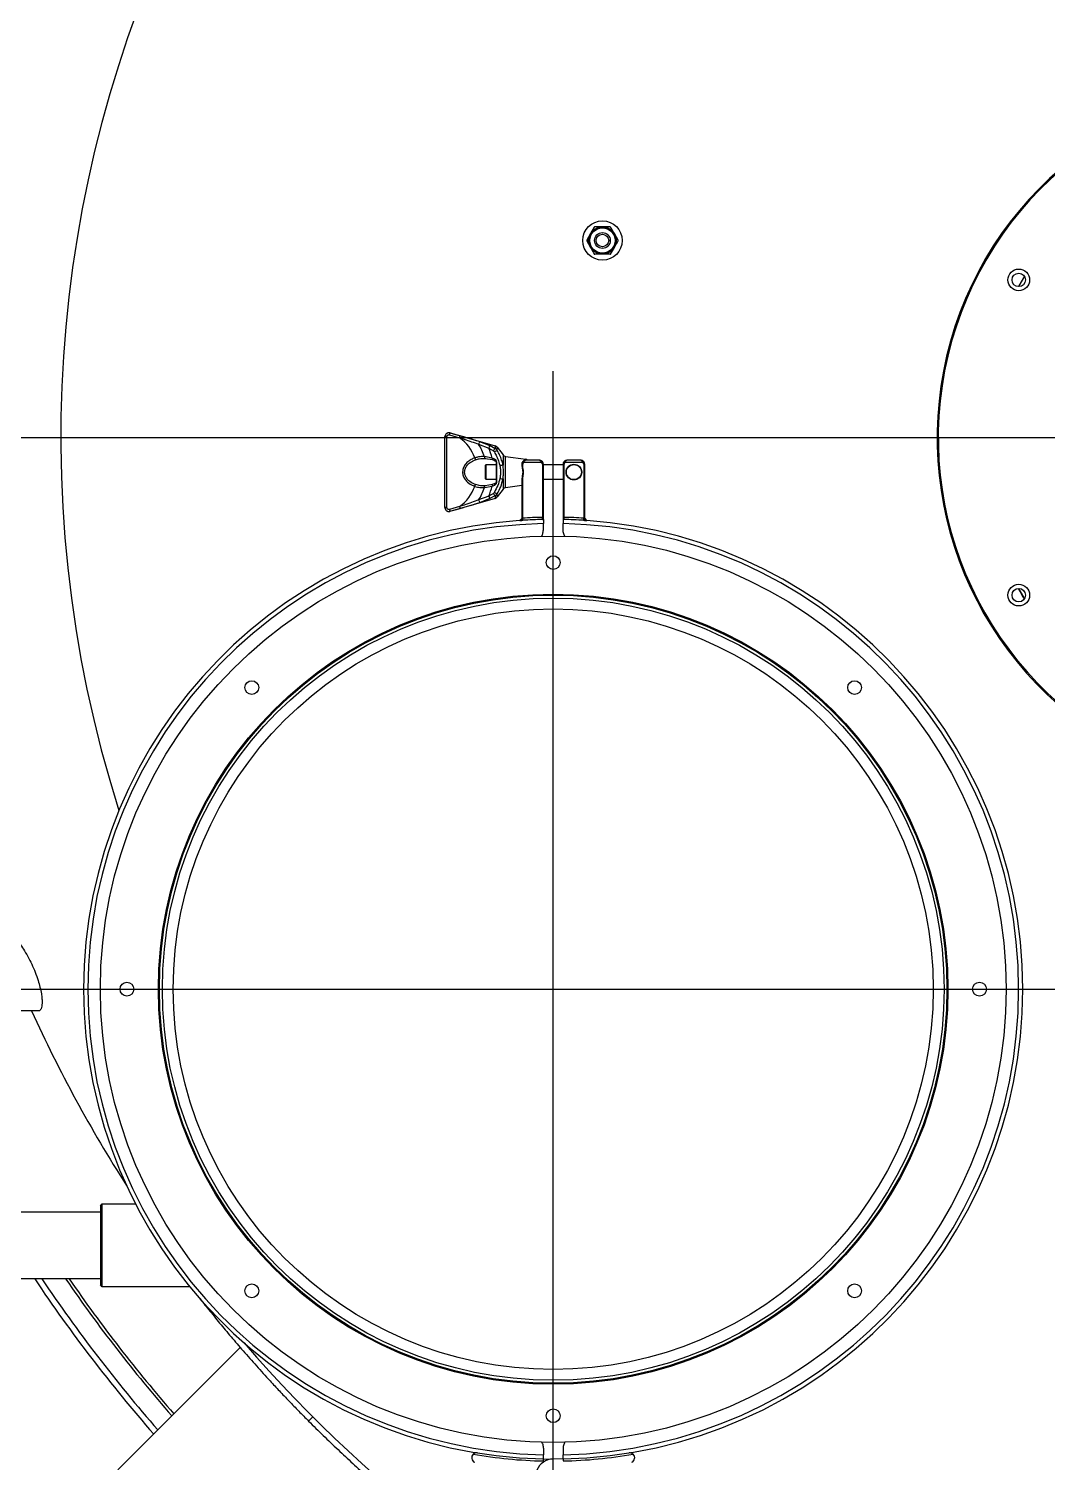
# Model space of a CAD drawing. Header units: millimetres. Extents: x -62354 to 129108, y -71259 to 35407.
# Drawn here: x -23726 to -23209, y 19358 to 20086 of the extents above; entities that cross this region are included whole.
import ezdxf

# ---------------------------------------------------------------- set-up
doc = ezdxf.new("R2010")
doc.units = ezdxf.units.MM
doc.header["$MEASUREMENT"] = 0
doc.layers.add('1st FL Layout xrf$0$CR-Machine', color=7, linetype='Continuous', transparency=0.5)

# ---------------------------------------------------------------- blocks, each defined once
blk = doc.blocks.new('1st FL Layout xrf$0$skjfdhkjhwiueriy872342343243')
at = {"color": 253}
for p, q in [((1200, -1031.19), (1200, 1031.19)), ((1480, -675), (1480, 675)), ((1793.64, -375), (1166.36, -375))]:
    blk.add_line(p, q, dxfattribs=at)
for p, q in [((1118.12, -135.71), (1122.92, -138.5)), ((1122.96, -138.43), (1118.19, -135.67)), ((1123.01, -138.34), (1118.28, -135.61)), ((1280.24, -136.49), (1276.58, -138.57)), ((1280.29, -136.57), (1276.58, -138.69)), ((1276.59, -138.77), (1280.33, -136.64)), ((1281.72, -135.61), (1280.24, -136.49)), ((1281.81, -135.67), (1280.29, -136.57)), ((1280.33, -136.64), (1281.88, -135.71)), ((1122.92, -138.5), (1123.41, -138.77)), ((1123.42, -138.69), (1122.96, -138.43)), ((1123.42, -138.57), (1123.01, -138.34)), ((1093, -346.13), (1093, -353.87)), ((1099.85, -342), (1096.5, -343.94)), ((1106.85, -345.87), (1103.5, -343.94)), ((1107, -346.13), (1107, -353.87)), ((1093.15, -354.13), (1096.5, -356.06)), ((1100.15, -358), (1103.5, -356.06)), ((1211.55, -361), (1211.55, -368)), ((1212.22, -359.51), (1212.23, -359.52)), ((1212.23, -359.52), (1212.24, -359.54)), ((1212.24, -359.54), (1212.28, -359.57)), ((1212.28, -359.57), (1212.32, -359.62)), ((1212.32, -359.62), (1212.37, -359.67)), ((1212.37, -359.67), (1212.42, -359.74)), ((1212.42, -359.74), (1212.49, -359.81)), ((1212.49, -359.81), (1212.55, -359.88)), ((1212.55, -369.12), (1212.55, -359.88)), ((1241.05, -359), (1213.55, -359)), ((1213.55, -359), (1213.55, -359.5)), ((1213.55, -359.5), (1240.94, -359.5)), ((1242.01, -359.57), (1240.94, -359.5)), ((1242.06, -358.64), (1240.99, -359.2)), ((1241.04, -359.01), (1242.11, -358.04)), ((1241.05, -359), (1242.11, -358.04)), ((1212.23, -369.48), (1212.22, -369.49)), ((1212.24, -369.46), (1212.23, -369.48)), ((1212.28, -369.43), (1212.24, -369.46)), ((1212.32, -369.38), (1212.28, -369.43)), ((1212.37, -369.33), (1212.32, -369.38)), ((1212.42, -369.26), (1212.37, -369.33)), ((1212.49, -369.19), (1212.42, -369.26)), ((1212.55, -369.12), (1212.49, -369.19)), ((1213.55, -369.5), (1213.55, -370)), ((1240.5, -369.5), (1213.55, -369.5)), ((1213.55, -370), (1241.55, -370)), ((1213.75, -380), (1213.75, -370)), ((1221.35, -370), (1221.35, -380)), ((1240.49, -369.66), (1240.48, -369.77)), ((1240.48, -369.77), (1240.48, -369.84)), ((1240.48, -369.84), (1240.48, -369.87)), ((1240.48, -369.87), (1240.48, -369.87)), ((1240.48, -369.87), (1240.48, -369.87)), ((1240.48, -369.87), (1240.48, -369.87)), ((1240.48, -369.87), (1240.48, -369.87)), ((1240.48, -369.87), (1240.48, -369.87)), ((1240.48, -369.87), (1240.48, -369.87)), ((1240.48, -369.87), (1240.48, -369.87)), ((1240.48, -369.87), (1240.48, -369.87)), ((1240.48, -369.87), (1240.48, -369.88)), ((1240.48, -369.88), (1240.48, -369.88)), ((1240.48, -369.88), (1240.48, -369.89)), ((1240.48, -369.89), (1240.48, -369.91)), ((1240.48, -369.91), (1240.5, -369.93)), ((1240.5, -369.5), (1240.49, -369.66)), ((1240.5, -369.93), (1240.53, -369.97)), ((1241.57, -369.52), (1240.51, -369.5)), ((1240.53, -369.97), (1240.59, -369.99)), ((1240.59, -369.99), (1240.66, -370)), ((1246.39, -370), (1243.67, -370)), ((1713.61, -370), (1716.33, -370)), ((1718.45, -370), (1719.45, -370)), ((1718.45, -370.13), (1718.45, -370.17)), ((1718.45, -370.17), (1718.5, -375)), ((1718.45, -379.83), (1718.5, -375)), ((1211.55, -382), (1211.55, -389)), ((1212.22, -380.51), (1212.23, -380.52)), ((1212.23, -380.52), (1212.24, -380.54)), ((1212.24, -380.54), (1212.28, -380.57)), ((1212.28, -380.57), (1212.32, -380.62)), ((1212.32, -380.62), (1212.37, -380.67)), ((1212.37, -380.67), (1212.42, -380.74)), ((1212.42, -380.74), (1212.49, -380.81)), ((1212.49, -380.81), (1212.55, -380.88)), ((1212.55, -390.12), (1212.55, -380.88)), ((1241.55, -380), (1213.55, -380)), ((1213.55, -380), (1213.55, -380.5)), ((1213.55, -380.5), (1240.51, -380.5)), ((1241.57, -380.48), (1240.51, -380.5)), ((1246.39, -380), (1243.67, -380)), ((1713.61, -380), (1716.33, -380)), ((1718.45, -380), (1718.45, -379.83)), ((1719.45, -380), (1718.45, -380)), ((1209.6, -399.18), (1211.05, -388.86)), ((1211.55, -388.86), (1211.05, -388.86)), ((1212.23, -390.48), (1212.22, -390.49)), ((1212.24, -390.46), (1212.23, -390.48)), ((1212.28, -390.43), (1212.24, -390.46)), ((1212.32, -390.38), (1212.28, -390.43)), ((1212.37, -390.33), (1212.32, -390.38)), ((1212.42, -390.26), (1212.37, -390.33)), ((1212.49, -390.19), (1212.42, -390.26)), ((1212.55, -390.12), (1212.49, -390.19)), ((1221.68, -390.5), (1221.68, -391)), ((1240.94, -390.5), (1221.68, -390.5)), ((1221.68, -391), (1241.05, -391)), ((1224.35, -391), (1225.5, -399.18)), ((1242.01, -390.43), (1240.94, -390.5)), ((1242.06, -391.36), (1240.99, -390.8)), ((1242.11, -391.96), (1241.04, -390.99)), ((1242.11, -391.96), (1242.1, -391.95)), ((1225.5, -399.18), (1209.6, -399.18)), ((1197.63, -427.45), (1204.22, -404.48)), ((1204.27, -407.05), (1202.21, -412.19)), ((1204.22, -404.48), (1205.69, -404.48)), ((1205.69, -404.48), (1204.27, -407.05)), ((1204.94, -403.43), (1208.83, -400.5)), ((1206.58, -403.43), (1204.94, -403.43)), ((1205.37, -407.77), (1206.77, -405.36)), ((1208.83, -400.5), (1214.07, -400.5)), ((1210.39, -406.04), (1209.71, -409.94)), ((1210.98, -404.72), (1210.39, -406.04)), ((1210.39, -406.04), (1210.54, -406.07)), ((1210.54, -406.07), (1210.69, -406.08)), ((1210.56, -409.53), (1211.22, -405.89)), ((1210.69, -406.08), (1210.83, -406.08)), ((1210.83, -406.08), (1210.95, -406.07)), ((1210.95, -406.07), (1211.05, -406.04)), ((1211.12, -404.75), (1210.98, -404.72)), ((1211.05, -406.04), (1211.13, -406)), ((1211.25, -404.76), (1211.12, -404.75)), ((1211.13, -406), (1211.19, -405.95)), ((1211.19, -405.95), (1211.22, -405.89)), ((1211.22, -405.89), (1211.76, -404.57)), ((1211.37, -404.76), (1211.25, -404.76)), ((1211.48, -404.75), (1211.37, -404.76)), ((1211.57, -404.72), (1211.48, -404.75)), ((1211.65, -404.68), (1211.57, -404.72)), ((1211.72, -404.63), (1211.65, -404.68)), ((1211.76, -404.57), (1211.72, -404.63)), ((1213.75, -409), (1213.75, -403.9)), ((1221.04, -400.5), (1226.28, -400.5)), ((1221.35, -403.9), (1221.35, -409)), ((1223.35, -404.57), (1223.88, -405.89)), ((1223.35, -404.57), (1223.39, -404.63)), ((1223.39, -404.63), (1223.45, -404.68)), ((1223.45, -404.68), (1223.53, -404.72)), ((1223.53, -404.72), (1223.63, -404.75)), ((1223.63, -404.75), (1223.74, -404.76)), ((1223.74, -404.76), (1223.86, -404.76)), ((1223.86, -404.76), (1223.99, -404.75)), ((1223.88, -405.89), (1224.54, -409.53)), ((1223.88, -405.89), (1223.92, -405.95)), ((1223.92, -405.95), (1223.98, -406)), ((1223.98, -406), (1224.06, -406.04)), ((1223.99, -404.75), (1224.12, -404.72)), ((1224.06, -406.04), (1224.16, -406.07)), ((1224.71, -406.04), (1224.12, -404.72)), ((1224.16, -406.07), (1224.28, -406.08)), ((1224.28, -406.08), (1224.41, -406.08)), ((1224.41, -406.08), (1224.56, -406.07)), ((1224.56, -406.07), (1224.71, -406.04)), ((1225.39, -409.94), (1224.71, -406.04)), ((1226.28, -400.5), (1230.17, -403.43)), ((1228.34, -405.36), (1229.73, -407.77)), ((1230.17, -403.43), (1228.53, -403.43)), ((1230.83, -407.05), (1229.42, -404.48)), ((1229.42, -404.48), (1230.89, -404.48)), ((1232.89, -412.19), (1230.83, -407.05)), ((1230.89, -404.48), (1237.47, -427.45)), ((1203.42, -412.87), (1205.37, -407.77)), ((1209.71, -409.94), (1209.88, -409.93)), ((1209.88, -409.93), (1210.04, -409.9)), ((1210.04, -409.9), (1210.19, -409.86)), ((1210.19, -409.86), (1210.32, -409.81)), ((1210.32, -409.81), (1210.42, -409.75)), ((1210.33, -414.83), (1210.52, -414.76)), ((1210.42, -409.75), (1210.5, -409.68)), ((1210.5, -409.68), (1210.55, -409.61)), ((1210.52, -414.76), (1210.7, -414.7)), ((1210.55, -409.61), (1210.56, -409.53)), ((1210.7, -414.7), (1210.86, -414.64)), ((1210.86, -414.64), (1211, -414.59)), ((1211, -414.59), (1211.12, -414.55)), ((1211.12, -414.55), (1211.21, -414.52)), ((1211.21, -414.52), (1211.26, -414.5)), ((1211.26, -414.5), (1211.28, -414.5)), ((1214.25, -409.5), (1213.75, -409)), ((1221.35, -409), (1213.75, -409)), ((1214.25, -409.5), (1220.85, -409.5)), ((1221.35, -409), (1220.85, -409.5)), ((1223.85, -414.5), (1223.83, -414.5)), ((1223.9, -414.52), (1223.85, -414.5)), ((1223.99, -414.55), (1223.9, -414.52)), ((1224.1, -414.59), (1223.99, -414.55)), ((1224.25, -414.64), (1224.1, -414.59)), ((1224.41, -414.7), (1224.25, -414.64)), ((1224.59, -414.76), (1224.41, -414.7)), ((1224.56, -409.61), (1224.54, -409.53)), ((1224.61, -409.68), (1224.56, -409.61)), ((1224.77, -414.83), (1224.59, -414.76)), ((1224.69, -409.75), (1224.61, -409.68)), ((1224.79, -409.81), (1224.69, -409.75)), ((1224.92, -409.86), (1224.79, -409.81)), ((1225.06, -409.9), (1224.92, -409.86)), ((1225.22, -409.93), (1225.06, -409.9)), ((1225.39, -409.94), (1225.22, -409.93)), ((1229.73, -407.77), (1231.69, -412.87)), ((1197.66, -427.45), (1197.63, -427.45)), ((1198.58, -424.22), (1197.66, -427.45)), ((1197.68, -427.46), (1197.66, -427.45)), ((1197.74, -427.47), (1197.68, -427.46)), ((1197.84, -427.5), (1197.74, -427.47)), ((1197.96, -427.53), (1197.84, -427.5)), ((1198.1, -427.58), (1197.96, -427.53)), ((1198.26, -427.62), (1198.1, -427.58)), ((1198.44, -427.67), (1198.26, -427.62)), ((1198.62, -427.72), (1198.44, -427.67)), ((1199.14, -422.3), (1198.58, -424.22)), ((1198.62, -427.72), (1200.1, -422.58)), ((1199.16, -422.31), (1199.14, -422.3)), ((1199.22, -422.33), (1199.16, -422.31)), ((1199.32, -422.35), (1199.22, -422.33)), ((1199.43, -422.39), (1199.32, -422.35)), ((1199.58, -422.43), (1199.43, -422.39)), ((1199.74, -422.48), (1199.58, -422.43)), ((1199.58, -429), (1199.58, -430)), ((1235.52, -429), (1199.58, -429)), ((1199.91, -422.53), (1199.74, -422.48)), ((1200.1, -422.58), (1199.91, -422.53)), ((1235.01, -422.58), (1235.19, -422.53)), ((1235.01, -422.58), (1236.49, -427.72)), ((1235.19, -422.53), (1235.36, -422.48)), ((1235.36, -422.48), (1235.53, -422.43)), ((1235.52, -429), (1235.52, -430)), ((1235.53, -422.43), (1235.67, -422.39)), ((1235.67, -422.39), (1235.79, -422.35)), ((1235.79, -422.35), (1235.88, -422.33)), ((1235.88, -422.33), (1235.94, -422.31)), ((1235.94, -422.31), (1235.97, -422.3)), ((1236.9, -425.53), (1235.97, -422.3)), ((1236.49, -427.72), (1236.67, -427.67)), ((1236.67, -427.67), (1236.84, -427.62)), ((1236.84, -427.62), (1237.01, -427.58)), ((1237.45, -427.45), (1236.9, -425.53)), ((1237.01, -427.58), (1237.15, -427.53)), ((1237.15, -427.53), (1237.27, -427.5)), ((1237.27, -427.5), (1237.36, -427.47)), ((1237.36, -427.47), (1237.42, -427.46)), ((1237.42, -427.46), (1237.45, -427.45)), ((1237.47, -427.45), (1237.45, -427.45)), ((1235.55, -430), (1199.55, -430)), ((1697.1, -497.1), (1699.22, -499.22)), ((1723.94, -596.07), (1661.84, -533.97)), ((1631, -559.61), (1631, -604)), ((1589, -604), (1589, -587.13)), ((1590, -605), (1589, -604)), ((1631, -604), (1589, -604)), ((1590, -605), (1630, -605)), ((1593, -778), (1593, -605)), ((1627, -605), (1627, -778)), ((1631, -604), (1630, -605)), ((1491, -636.39), (1491, -674))]:
    blk.add_line(p, q)
for centre, radius in [((1120, -138.56), 5.5), ((1120, -138.56), 3.42), ((1280, -138.56), 5.5), ((1280, -138.56), 3.42), ((1480, -375), 230), ((1480, -158.5), 3.5), ((1480, -375), 200.5), ((1480, -375), 200), ((1480, -375), 198.5), ((1480, -375), 193), ((1326.91, -221.91), 3.5), ((1633.09, -221.91), 3.5), ((1100, -350), 10), ((1100, -350), 7), ((1100, -350), 6.53), ((1100, -350), 6.4), ((1100, -350), 4), ((1100, -350), 3.2), ((1217.55, -364.5), 4), ((1217.55, -364.5), 3.8), ((1263.5, -375), 3.5), ((1696.5, -375), 3.5), ((1326.91, -528.09), 3.5), ((1633.09, -528.09), 3.5), ((1480, -591.5), 3.5)]:
    blk.add_circle(centre, radius)
for centre, radius, start, end in [((1200, 0), 703, 310.81539, 49.18457), ((1200, 0), 180, 26.58377, 333.43439), ((1200, 0), 179.42, 26.65783, 333.34215), ((1480, -375), 238.5, 1.20126, 178.79874), ((1480, -375), 236.38, 1.21202, 178.78798), ((1200, 0), 624.96, 198.04255, 287.63453), ((1717.84, -336.1), 2.5, 23.2779, 136.39766), ((1480, -375), 239.5, 1.19624, 9.76662), ((1100, -350), 8, 88.95502, 91.04498), ((1100, -350), 8, 148.95502, 151.04498), ((1100, -350), 8, 28.95502, 31.04498), ((1100, -350), 8, 208.95502, 211.04498), ((1100, -350), 8, 328.95502, 331.04498), ((1100, -350), 8, 268.95502, 271.04498), ((1213.55, -361), 2, 90, 131.81031), ((1213.55, -361), 1.5, 90, 131.81031), ((1480, -375), 239.56, 176.29023, 178.68443), ((1480, -375), 238.49, 176.29023, 178.68443), ((1213.55, -368), 2, 228.18969, 270), ((1213.55, -368), 1.5, 228.18969, 270), ((1727.5, -375), 9, 180, 23.2779), ((1213.55, -382), 2, 90, 131.81031), ((1213.55, -382), 1.5, 90, 131.81031), ((1480, -375), 239.56, 181.31557, 183.70977), ((1480, -375), 238.5, 181.20126, 358.79874), ((1480, -375), 238.49, 181.31557, 183.70977), ((1480, -375), 236.38, 181.21202, 358.78798), ((1480, -375), 239.5, 350.23338, 358.80376), ((1212.04, -389), 1, 119.3582, 172), ((1213.55, -389), 2, 228.18969, 268.81203), ((1213.55, -389), 1.5, 228.18969, 268.53072), ((1207.62, -398.9), 2, 307, 352), ((1227.48, -398.9), 2, 188, 233), ((1206.14, -405.03), 2, 127, 164), ((1205.79, -405.93), 1.89, 216.63149, 257.41949), ((1217.55, -435), 29.83, 103.89202, 114.09502), ((1207.23, -403.71), 1.72, 206.51862, 254.44752), ((1210.13, -402.51), 3.67, 194.43684, 220.00416), ((1212.27, -403.7), 0.489, 322.19213, 4.40404), ((1219.51, -400.25), 5.45, 182.60536, 199.83297), ((1215.6, -400.25), 5.45, 340.16703, 357.39464), ((1222.83, -403.7), 0.489, 175.5966, 217.80722), ((1217.55, -435), 29.83, 65.90498, 76.10798), ((1224.97, -402.51), 3.67, 319.99589, 345.56313), ((1227.88, -403.71), 1.72, 285.55255, 333.4813), ((1229.32, -405.93), 1.89, 282.58042, 323.36862), ((1228.96, -405.03), 2, 16, 53), ((1203.58, -411.18), 1.7, 216.49575, 264.58658), ((1217.55, -435), 26.25, 107.38014, 122.56891), ((1217.55, -435), 26.25, 57.43109, 72.61986), ((1231.52, -411.18), 1.7, 275.41335, 323.5043), ((1217.55, -435), 21.43, 109.6889, 144.56371), ((1217.55, -435), 21.43, 35.43629, 70.3111), ((1717.84, -413.9), 2.5, 222.18634, 336.7221), ((1199.55, -428), 2, 164, 270), ((1235.55, -428), 2, 270, 16), ((1200, 0), 753.5, 304.51965, 311.11902), ((1200, 0), 755, 304.44139, 311.12674), ((1200, 0), 765, 303.92933, 311.17745), ((1200, 0), 768, 303.7789, 311.1924), ((1200, 0), 703, 294.4526, 302.67955)]:
    blk.add_arc(centre, radius, start, end)
for points, knots in [([(1716.03, -334.37), (1715.86, -334.58), (1715.56, -334.95), (1715.35, -335.66), (1715.33, -336.17), (1715.36, -336.44), (1715.37, -336.5)], [0, 0, 0, 0, 0.908598, 1.574098, 2.133902, 2.304764, 2.304764, 2.304764, 2.304764]), ([(1096.5, -343.94), (1096.38, -344.01), (1095.25, -344.66), (1094.14, -345.3), (1093.15, -345.87)], [0, 0, 0, 0, 0.413672, 3.872985, 3.872985, 3.872985, 3.872985]), ([(1103.5, -343.94), (1103.38, -343.87), (1102.25, -343.21), (1101.14, -342.57), (1100.15, -342)], [0, 0, 0, 0, 0.413665, 3.872985, 3.872985, 3.872985, 3.872985]), ([(1096.5, -356.06), (1096.62, -356.13), (1097.75, -356.79), (1098.86, -357.43), (1099.85, -358)], [0, 0, 0, 0, 0.413672, 3.872985, 3.872985, 3.872985, 3.872985]), ([(1103.5, -356.06), (1103.62, -355.99), (1104.75, -355.34), (1105.86, -354.7), (1106.85, -354.13)], [0, 0, 0, 0, 0.413672, 3.872985, 3.872985, 3.872985, 3.872985]), ([(1212.22, -359.51), (1212.14, -359.59), (1211.93, -359.8), (1211.67, -360.25), (1211.57, -360.65), (1211.55, -360.9), (1211.55, -360.95), (1211.55, -360.99), (1211.55, -361), (1211.55, -361)], [0, 0, 0, 0, 0.320661, 0.839849, 1.531034, 1.561817, 1.646536, 1.672223, 1.680785, 1.680785, 1.680785, 1.680785]), ([(1211.55, -361), (1211.55, -361), (1211.55, -361), (1211.55, -360.99), (1211.55, -360.98), (1211.55, -360.97), (1211.55, -360.94), (1211.56, -360.92), (1211.56, -360.87), (1211.58, -360.79), (1211.64, -360.63), (1211.74, -360.47), (1211.92, -360.27), (1212.16, -360.07), (1212.43, -359.94), (1212.55, -359.88)], [0, 0, 0, 0, 0.006463, 0.008331, 0.021793, 0.037076, 0.063156, 0.107484, 0.135857, 0.232868, 0.406271, 0.766699, 0.83319, 1.258191, 1.581897, 1.581897, 1.581897, 1.581897]), ([(1240.99, -359.2), (1240.99, -359.25), (1240.97, -359.34), (1240.95, -359.45), (1240.94, -359.5)], [0, 0, 0, 0, 0.1509396, 0.301786, 0.301786, 0.301786, 0.301786]), ([(1240.99, -359.21), (1241, -359.18), (1241.01, -359.12), (1241.02, -359.08), (1241.03, -359.06)], [0, 0, 0, 0, 0.075038, 0.150007, 0.150007, 0.150007, 0.150007]), ([(1242.01, -359.57), (1242.02, -359.4), (1242.04, -359.08), (1242.05, -358.79), (1242.06, -358.65)], [0, 0, 0, 0, 0.4724529, 0.924171, 0.924171, 0.924171, 0.924171]), ([(1242.06, -358.64), (1242.07, -358.55), (1242.08, -358.36), (1242.1, -358.16), (1242.1, -358.08), (1242.1, -358.05)], [0, 0, 0, 0, 0.2010073, 0.4005784, 0.597326, 0.597326, 0.597326, 0.597326]), ([(1242.11, -358.01), (1242.11, -358), (1242.11, -358), (1242.1, -358.05), (1242.1, -358.05)], [0, 0, 0, 0, 0.03923972, 0.0400664, 0.0400664, 0.0400664, 0.0400664]), ([(1212.55, -369.12), (1212.43, -369.06), (1212.16, -368.93), (1211.92, -368.73), (1211.74, -368.53), (1211.64, -368.37), (1211.58, -368.21), (1211.56, -368.13), (1211.56, -368.08), (1211.55, -368.06), (1211.55, -368.03), (1211.55, -368.02), (1211.55, -368.01), (1211.55, -368), (1211.55, -368), (1211.55, -368)], [0, 0, 0, 0, 0.323705, 0.748707, 0.815198, 1.175625, 1.349029, 1.44604, 1.474413, 1.518741, 1.54482, 1.560104, 1.573566, 1.575434, 1.581897, 1.581897, 1.581897, 1.581897]), ([(1211.55, -368), (1211.55, -368), (1211.55, -368.01), (1211.55, -368.05), (1211.55, -368.1), (1211.57, -368.35), (1211.67, -368.75), (1211.93, -369.2), (1212.14, -369.41), (1212.22, -369.49)], [0, 0, 0, 0, 0.008562, 0.034249, 0.118968, 0.149751, 0.840936, 1.360124, 1.680785, 1.680785, 1.680785, 1.680785]), ([(1240.66, -370), (1240.64, -370), (1240.6, -370), (1240.57, -370), (1240.56, -370), (1240.57, -370), (1240.67, -370), (1241.01, -370), (1241.34, -370), (1241.56, -370)], [0, 0, 0, 0, 0.067492, 0.098674, 0.129587, 0.195859, 0.274668, 0.547674, 1.095735, 1.095735, 1.095735, 1.095735]), ([(1241.55, -370), (1241.56, -370), (1241.59, -370), (1241.92, -370), (1242.57, -370), (1243.22, -370), (1243.61, -370), (1243.67, -370)], [0, 0, 0, 0, 0.320681, 0.881783, 1.442938, 2.00417, 2.118211, 2.118211, 2.118211, 2.118211]), ([(1241.57, -369.58), (1241.57, -369.65), (1241.56, -369.79), (1241.56, -369.93), (1241.56, -370)], [0, 0, 0, 0, 0.2113195, 0.424795, 0.424795, 0.424795, 0.424795]), ([(1241.56, -370), (1241.56, -369.94), (1241.56, -369.81), (1241.57, -369.69), (1241.57, -369.62)], [0, 0, 0, 0, 0.1893481, 0.3770668, 0.3770668, 0.3770668, 0.3770668]), ([(1241.57, -369.52), (1241.57, -369.54), (1241.57, -369.57), (1241.57, -369.61), (1241.57, -369.62)], [0, 0, 0, 0, 0.04936794, 0.09870287, 0.09870287, 0.09870287, 0.09870287]), ([(1250.23, -369.09), (1249.63, -369.37), (1248.41, -369.93), (1247.07, -369.98), (1246.39, -370)], [0, 0, 0, 0, 1.956783, 3.9853, 3.9853, 3.9853, 3.9853]), ([(1709.88, -369.13), (1710.45, -369.39), (1711.63, -369.94), (1712.93, -369.98), (1713.61, -370)], [0, 0, 0, 0, 1.833749, 3.862063, 3.862063, 3.862063, 3.862063]), ([(1718.45, -370), (1718.45, -370), (1718.44, -370), (1718.32, -370), (1717.93, -370), (1717.22, -370), (1716.62, -370), (1716.33, -370)], [0, 0, 0, 0, 0.125728, 0.476609, 1.037826, 1.598888, 2.11823, 2.11823, 2.11823, 2.11823]), ([(1212.22, -380.51), (1212.14, -380.59), (1211.93, -380.8), (1211.67, -381.25), (1211.57, -381.65), (1211.55, -381.9), (1211.55, -381.95), (1211.55, -381.99), (1211.55, -382), (1211.55, -382)], [0, 0, 0, 0, 0.320661, 0.839849, 1.531034, 1.561817, 1.646536, 1.672223, 1.680785, 1.680785, 1.680785, 1.680785]), ([(1211.55, -382), (1211.55, -382), (1211.55, -382), (1211.55, -381.99), (1211.55, -381.98), (1211.55, -381.97), (1211.55, -381.94), (1211.56, -381.92), (1211.56, -381.87), (1211.58, -381.79), (1211.64, -381.63), (1211.74, -381.47), (1211.92, -381.27), (1212.16, -381.07), (1212.43, -380.94), (1212.55, -380.88)], [0, 0, 0, 0, 0.006463, 0.008331, 0.021793, 0.037076, 0.063156, 0.107484, 0.135857, 0.232868, 0.406271, 0.766699, 0.83319, 1.258191, 1.581897, 1.581897, 1.581897, 1.581897]), ([(1240.66, -380), (1240.64, -380), (1240.59, -380), (1240.53, -380.02), (1240.49, -380.06), (1240.47, -380.13), (1240.48, -380.23), (1240.49, -380.36), (1240.5, -380.45), (1240.5, -380.5)], [0, 0, 0, 0, 0.0808778, 0.158263, 0.2348382, 0.313554, 0.4193238, 0.5100948, 0.6259528, 0.6259528, 0.6259528, 0.6259528]), ([(1241.56, -380), (1241.34, -380), (1241.01, -380), (1240.67, -380), (1240.57, -380), (1240.56, -380), (1240.57, -380), (1240.6, -380), (1240.64, -380), (1240.66, -380)], [0, 0, 0, 0, 0.548992, 0.822981, 0.901361, 0.967043, 0.997833, 1.028902, 1.095928, 1.095928, 1.095928, 1.095928]), ([(1241.55, -380), (1241.56, -380), (1241.59, -380), (1241.92, -380), (1242.57, -380), (1243.22, -380), (1243.61, -380), (1243.67, -380)], [0, 0, 0, 0, 0.320681, 0.881783, 1.442938, 2.00417, 2.118211, 2.118211, 2.118211, 2.118211]), ([(1241.57, -380.42), (1241.57, -380.35), (1241.56, -380.21), (1241.56, -380.07), (1241.56, -380)], [0, 0, 0, 0, 0.2113195, 0.424795, 0.424795, 0.424795, 0.424795]), ([(1241.56, -380), (1241.56, -380.06), (1241.56, -380.19), (1241.57, -380.31), (1241.57, -380.38)], [0, 0, 0, 0, 0.1893481, 0.3770668, 0.3770668, 0.3770668, 0.3770668]), ([(1250.12, -380.87), (1249.56, -380.61), (1248.37, -380.06), (1247.07, -380.02), (1246.39, -380)], [0, 0, 0, 0, 1.8393, 3.867653, 3.867653, 3.867653, 3.867653]), ([(1709.76, -380.92), (1710.36, -380.64), (1711.59, -380.07), (1712.93, -380.02), (1713.61, -380)], [0, 0, 0, 0, 1.972014, 4.000514, 4.000514, 4.000514, 4.000514]), ([(1718.45, -380), (1718.45, -380), (1718.44, -380), (1718.32, -380), (1717.93, -380), (1717.22, -380), (1716.62, -380), (1716.33, -380)], [0, 0, 0, 0, 0.125728, 0.476609, 1.037826, 1.598888, 2.11823, 2.11823, 2.11823, 2.11823]), ([(1212.55, -390.12), (1212.43, -390.06), (1212.16, -389.93), (1211.92, -389.73), (1211.74, -389.53), (1211.64, -389.37), (1211.58, -389.21), (1211.56, -389.13), (1211.56, -389.08), (1211.55, -389.06), (1211.55, -389.03), (1211.55, -389.02), (1211.55, -389.01), (1211.55, -389), (1211.55, -389), (1211.55, -389)], [0, 0, 0, 0, 0.323705, 0.748707, 0.815198, 1.175625, 1.349029, 1.44604, 1.474413, 1.518741, 1.54482, 1.560104, 1.573566, 1.575434, 1.581897, 1.581897, 1.581897, 1.581897]), ([(1211.55, -389), (1211.55, -389), (1211.55, -389.01), (1211.55, -389.05), (1211.55, -389.1), (1211.57, -389.35), (1211.67, -389.75), (1211.93, -390.2), (1212.14, -390.41), (1212.22, -390.49)], [0, 0, 0, 0, 0.008562, 0.034249, 0.118968, 0.149751, 0.840936, 1.360124, 1.680785, 1.680785, 1.680785, 1.680785]), ([(1221.68, -390.5), (1221.17, -390.47), (1220.11, -390.41), (1218.5, -390.12), (1216.8, -390.1), (1215.16, -390.38), (1214.06, -390.46), (1213.51, -390.5)], [0, 0, 0, 0, 1.504927, 3.199002, 4.905525, 6.554221, 8.201384, 8.201384, 8.201384, 8.201384]), ([(1213.51, -391), (1214.06, -390.95), (1215.17, -390.85), (1216.79, -390.47), (1218.48, -390.49), (1220.07, -390.88), (1221.15, -390.96), (1221.68, -391)], [0, 0, 0, 0, 1.668106, 3.350604, 4.975595, 6.664814, 8.238486, 8.238486, 8.238486, 8.238486]), ([(1213.51, -390.5), (1213.51, -390.51), (1213.51, -390.54), (1213.51, -390.64), (1213.51, -390.77), (1213.51, -390.9), (1213.51, -390.98), (1213.51, -390.99), (1213.51, -391)], [0, 0, 0, 0, 0.0148276, 0.0707393, 0.17809, 0.2853985, 0.3927524, 0.5000623, 0.5000623, 0.5000623, 0.5000623]), ([(1240.94, -390.5), (1240.95, -390.55), (1240.97, -390.66), (1240.99, -390.75), (1240.99, -390.8)], [0, 0, 0, 0, 0.1504464, 0.3009017, 0.3009017, 0.3009017, 0.3009017]), ([(1241, -390.8), (1241, -390.83), (1241.01, -390.88), (1241.02, -390.92), (1241.03, -390.94)], [0, 0, 0, 0, 0.0747803, 0.1495857, 0.1495857, 0.1495857, 0.1495857]), ([(1242.06, -391.36), (1242.05, -391.21), (1242.04, -390.92), (1242.02, -390.6), (1242.01, -390.43)], [0, 0, 0, 0, 0.4540979, 0.9282931, 0.9282931, 0.9282931, 0.9282931]), ([(1242.1, -391.95), (1242.1, -391.92), (1242.1, -391.84), (1242.08, -391.64), (1242.07, -391.45), (1242.06, -391.36)], [0, 0, 0, 0, 0.1981799, 0.3974867, 0.5981626, 0.5981626, 0.5981626, 0.5981626]), ([(1206.58, -403.43), (1206.35, -403.62), (1205.98, -403.92), (1205.77, -404.32), (1205.69, -404.48)], [0, 0, 0, 0, 0.862513, 1.386344, 1.386344, 1.386344, 1.386344]), ([(1214.07, -400.5), (1213.18, -400.71), (1211.38, -401.13), (1208.9, -402.17), (1207.33, -403.02), (1206.58, -403.43)], [0, 0, 0, 0, 2.72482, 5.501719, 8.080622, 8.080622, 8.080622, 8.080622]), ([(1206.77, -405.36), (1206.82, -405.29), (1206.97, -405.1), (1207.18, -404.96), (1207.32, -404.87)], [0, 0, 0, 0, 0.2807761, 0.7453866, 0.7453866, 0.7453866, 0.7453866]), ([(1207.32, -404.87), (1208.05, -404.48), (1209.52, -403.69), (1211.86, -402.71), (1213.54, -402.3), (1214.39, -402.1)], [0, 0, 0, 0, 2.473352, 5.030073, 7.62263, 7.62263, 7.62263, 7.62263]), ([(1212.76, -403.66), (1212.59, -403.68), (1212.24, -403.71), (1211.76, -403.91), (1211.3, -404.23), (1211.1, -404.54), (1210.98, -404.72)], [0, 0, 0, 0, 0.494903, 0.986422, 1.485827, 2.166331, 2.166331, 2.166331, 2.166331]), ([(1211.76, -404.57), (1211.81, -404.47), (1211.91, -404.32), (1212.12, -404.15), (1212.28, -404.07), (1212.42, -404.03), (1212.54, -404), (1212.63, -404), (1212.66, -404)], [0, 0, 0, 0, 0.404863, 0.670149, 0.831572, 0.901497, 1.045305, 1.121949, 1.121949, 1.121949, 1.121949]), ([(1212.66, -404), (1214.28, -404), (1217.54, -404), (1220.8, -404), (1222.44, -404)], [0, 0, 0, 0, 4.848618, 9.784442, 9.784442, 9.784442, 9.784442]), ([(1222.34, -403.66), (1221.68, -403.66), (1219.76, -403.64), (1216.55, -403.63), (1214.03, -403.65), (1212.76, -403.66)], [0, 0, 0, 0, 1.996509, 5.771703, 9.582063, 9.582063, 9.582063, 9.582063]), ([(1221.04, -400.5), (1220.39, -400.43), (1218.51, -400.21), (1216.1, -400.26), (1214.47, -400.45), (1214.07, -400.5)], [0, 0, 0, 0, 1.986338, 5.744725, 6.988374, 6.988374, 6.988374, 6.988374]), ([(1214.39, -402.1), (1215.12, -401.98), (1216.61, -401.73), (1218.77, -401.76), (1220.12, -402), (1220.72, -402.1)], [0, 0, 0, 0, 2.240476, 4.548362, 6.377079, 6.377079, 6.377079, 6.377079]), ([(1220.72, -402.1), (1221.94, -402.42), (1224.41, -403.06), (1226.65, -404.26), (1227.79, -404.87)], [0, 0, 0, 0, 3.753905, 7.619521, 7.619521, 7.619521, 7.619521]), ([(1228.53, -403.43), (1227.36, -402.79), (1224.99, -401.5), (1222.36, -400.84), (1221.04, -400.5)], [0, 0, 0, 0, 3.99243, 8.076856, 8.076856, 8.076856, 8.076856]), ([(1224.12, -404.72), (1224, -404.54), (1223.78, -404.21), (1223.29, -403.87), (1222.8, -403.69), (1222.48, -403.67), (1222.34, -403.66)], [0, 0, 0, 0, 0.698998, 1.271377, 1.765577, 2.166459, 2.166459, 2.166459, 2.166459]), ([(1222.44, -404), (1222.51, -404), (1222.58, -404.01), (1222.72, -404.04), (1222.81, -404.07), (1222.99, -404.15), (1223.19, -404.31), (1223.29, -404.47), (1223.35, -404.57)], [0, 0, 0, 0, 0.161773, 0.178074, 0.349859, 0.40603, 0.706105, 1.121647, 1.121647, 1.121647, 1.121647]), ([(1227.79, -404.87), (1227.87, -404.93), (1228.09, -405.06), (1228.24, -405.25), (1228.34, -405.36)], [0, 0, 0, 0, 0.2876119, 0.7453589, 0.7453589, 0.7453589, 0.7453589]), ([(1229.42, -404.48), (1229.28, -404.23), (1229.05, -403.83), (1228.67, -403.54), (1228.53, -403.43)], [0, 0, 0, 0, 0.850733, 1.386398, 1.386398, 1.386398, 1.386398]), ([(1202.21, -412.19), (1201.81, -413.42), (1200.98, -415.9), (1199.99, -419.34), (1199.37, -421.49), (1199.14, -422.3)], [0, 0, 0, 0, 3.969867, 8.055202, 10.568482, 10.568482, 10.568482, 10.568482]), ([(1200.1, -422.58), (1200.35, -421.78), (1201.01, -419.75), (1202.09, -416.46), (1202.97, -414.08), (1203.42, -412.87)], [0, 0, 0, 0, 2.484654, 6.337929, 10.257846, 10.257846, 10.257846, 10.257846]), ([(1209.71, -409.94), (1209.69, -410.92), (1209.66, -412.53), (1210.15, -414.18), (1210.33, -414.83)], [0, 0, 0, 0, 3.032224, 4.950649, 4.950649, 4.950649, 4.950649]), ([(1211.28, -414.5), (1211.08, -413.84), (1210.58, -412.14), (1210.57, -410.52), (1210.56, -409.53)], [0, 0, 0, 0, 1.944804, 5.047012, 5.047012, 5.047012, 5.047012]), ([(1223.83, -414.5), (1223.61, -415.04), (1223.04, -416.46), (1221.73, -418.22), (1219.99, -419.49), (1218.26, -420.06), (1216.43, -419.99), (1214.57, -419.2), (1212.86, -417.65), (1211.82, -415.93), (1211.39, -414.79), (1211.28, -414.5)], [0, 0, 0, 0, 1.753873, 4.609314, 6.455503, 8.156977, 9.984959, 11.838035, 14.101904, 16.840052, 17.776677, 17.776677, 17.776677, 17.776677]), ([(1224.54, -409.53), (1224.55, -410.3), (1224.56, -411.91), (1224.07, -413.62), (1223.83, -414.5)], [0, 0, 0, 0, 2.455152, 5.04673, 5.04673, 5.04673, 5.04673]), ([(1224.77, -414.83), (1225.01, -413.96), (1225.47, -412.29), (1225.42, -410.71), (1225.39, -409.94)], [0, 0, 0, 0, 2.553251, 4.950244, 4.950244, 4.950244, 4.950244]), ([(1231.69, -412.87), (1232.13, -414.07), (1233.02, -416.49), (1234.11, -419.78), (1234.77, -421.82), (1235.01, -422.58)], [0, 0, 0, 0, 3.899192, 7.892834, 10.25785, 10.25785, 10.25785, 10.25785]), ([(1235.97, -422.3), (1235.48, -420.61), (1234.74, -418.04), (1233.73, -414.64), (1233.17, -413.01), (1232.89, -412.19)], [0, 0, 0, 0, 5.214425, 7.892987, 10.56866, 10.56866, 10.56866, 10.56866]), ([(1715.37, -413.5), (1715.35, -413.72), (1715.32, -414.17), (1715.5, -414.86), (1715.76, -415.33), (1715.98, -415.57), (1716.03, -415.63)], [0, 0, 0, 0, 0.599235, 1.195553, 2.040402, 2.305468, 2.305468, 2.305468, 2.305468]), ([(1210.33, -414.83), (1210.59, -415.45), (1211.09, -416.7), (1212.34, -418.53), (1214.04, -420.07), (1216.22, -420.99), (1218.39, -421.07), (1220.43, -420.4), (1222.43, -418.96), (1223.91, -416.99), (1224.53, -415.42), (1224.77, -414.83)], [0, 0, 0, 0, 2.023399, 4.043064, 6.623402, 8.808436, 11.001317, 13.020331, 15.149826, 18.331242, 20.242118, 20.242118, 20.242118, 20.242118]), ([(1197.66, -427.45), (1197.62, -427.67), (1197.54, -428.11), (1197.7, -428.78), (1198.06, -429.36), (1198.6, -429.78), (1199.14, -429.98), (1199.47, -429.99), (1199.58, -430)], [0, 0, 0, 0, 0.672605, 1.345157, 2.017657, 2.690524, 3.364079, 3.695024, 3.695024, 3.695024, 3.695024]), ([(1199.58, -429), (1199.53, -429), (1199.36, -428.99), (1199.09, -428.89), (1198.82, -428.68), (1198.64, -428.39), (1198.56, -428.06), (1198.6, -427.84), (1198.62, -427.72)], [0, 0, 0, 0, 0.165684, 0.502846, 0.839559, 1.175933, 1.512291, 1.848649, 1.848649, 1.848649, 1.848649]), ([(1235.52, -430), (1235.75, -429.98), (1236.2, -429.93), (1236.8, -429.59), (1237.25, -429.08), (1237.51, -428.45), (1237.55, -427.88), (1237.47, -427.55), (1237.45, -427.45)], [0, 0, 0, 0, 0.674495, 1.349182, 2.023612, 2.697304, 3.370265, 3.695001, 3.695001, 3.695001, 3.695001]), ([(1236.49, -427.72), (1236.5, -427.78), (1236.54, -427.94), (1236.52, -428.22), (1236.39, -428.54), (1236.16, -428.79), (1235.86, -428.97), (1235.64, -428.99), (1235.52, -429)], [0, 0, 0, 0, 0.162399, 0.498932, 0.835877, 1.173301, 1.510982, 1.848645, 1.848645, 1.848645, 1.848645]), ([(1699.22, -499.22), (1701.67, -496.75), (1706.57, -491.8), (1713.74, -484.29), (1720.71, -476.79), (1727.42, -469.36), (1733.84, -462.04), (1739.91, -454.92), (1744.98, -448.85), (1747.84, -445.3), (1748.94, -443.95)], [0, 0, 0, 0, 9.73796, 19.511011, 29.284371, 39.022681, 48.756318, 58.524088, 68.292314, 74.377986, 74.377986, 74.377986, 74.377986]), ([(1636.4, -554.97), (1638.47, -553.33), (1642.66, -550.02), (1649.39, -544.53), (1656.4, -538.67), (1663.66, -532.44), (1671.16, -525.81), (1677.97, -519.62), (1683.93, -514.06), (1689.03, -509.22), (1694.14, -504.27), (1697.52, -500.9), (1699.22, -499.22)], [0, 0, 0, 0, 9.506562, 19.270472, 28.822244, 38.373952, 48.2089, 58.043803, 64.49822, 70.952637, 77.493973, 84.035287, 84.035287, 84.035287, 84.035287]), ([(1449.04, -653.94), (1449.05, -653.76), (1449.06, -653.34), (1449.6, -652.4), (1450.59, -651.16), (1452.07, -649.69), (1454.09, -647.96), (1456.62, -646.06), (1459.75, -643.98), (1463.34, -641.88), (1467.3, -639.86), (1471.41, -638.07), (1475.37, -636.65), (1479.05, -635.61), (1482.2, -634.95), (1484.88, -634.62), (1487.06, -634.56), (1488.76, -634.72), (1490.03, -635.07), (1490.76, -635.62), (1491.07, -636.07), (1490.99, -636.37), (1490.98, -636.39)], [0, 0, 0, 0, 1.580614, 3.837655, 6.095809, 8.63495, 11.175318, 14.086451, 16.998093, 20.175677, 23.351643, 26.433106, 29.511483, 32.188947, 34.864893, 37.211297, 39.557614, 41.803383, 44.049786, 46.352539, 48.655732, 48.818673, 48.818673, 48.818673, 48.818673])]:
    blk.add_open_spline(points, degree=3, knots=knots)
blk = doc.blocks.new('1st FL Layout xrf')
at = {"layer": '1st FL Layout xrf$0$CR-Machine', "rotation": 270}
blk.add_blockref('1st FL Layout xrf$0$skjfdhkjhwiueriy872342343243', (-23084.86, 21078.49), dxfattribs=at)

msp = doc.modelspace()

# ---------------------------------------------------------------- block references
msp.add_blockref('1st FL Layout xrf', (0, 0))

doc.saveas('drawing.dxf')
